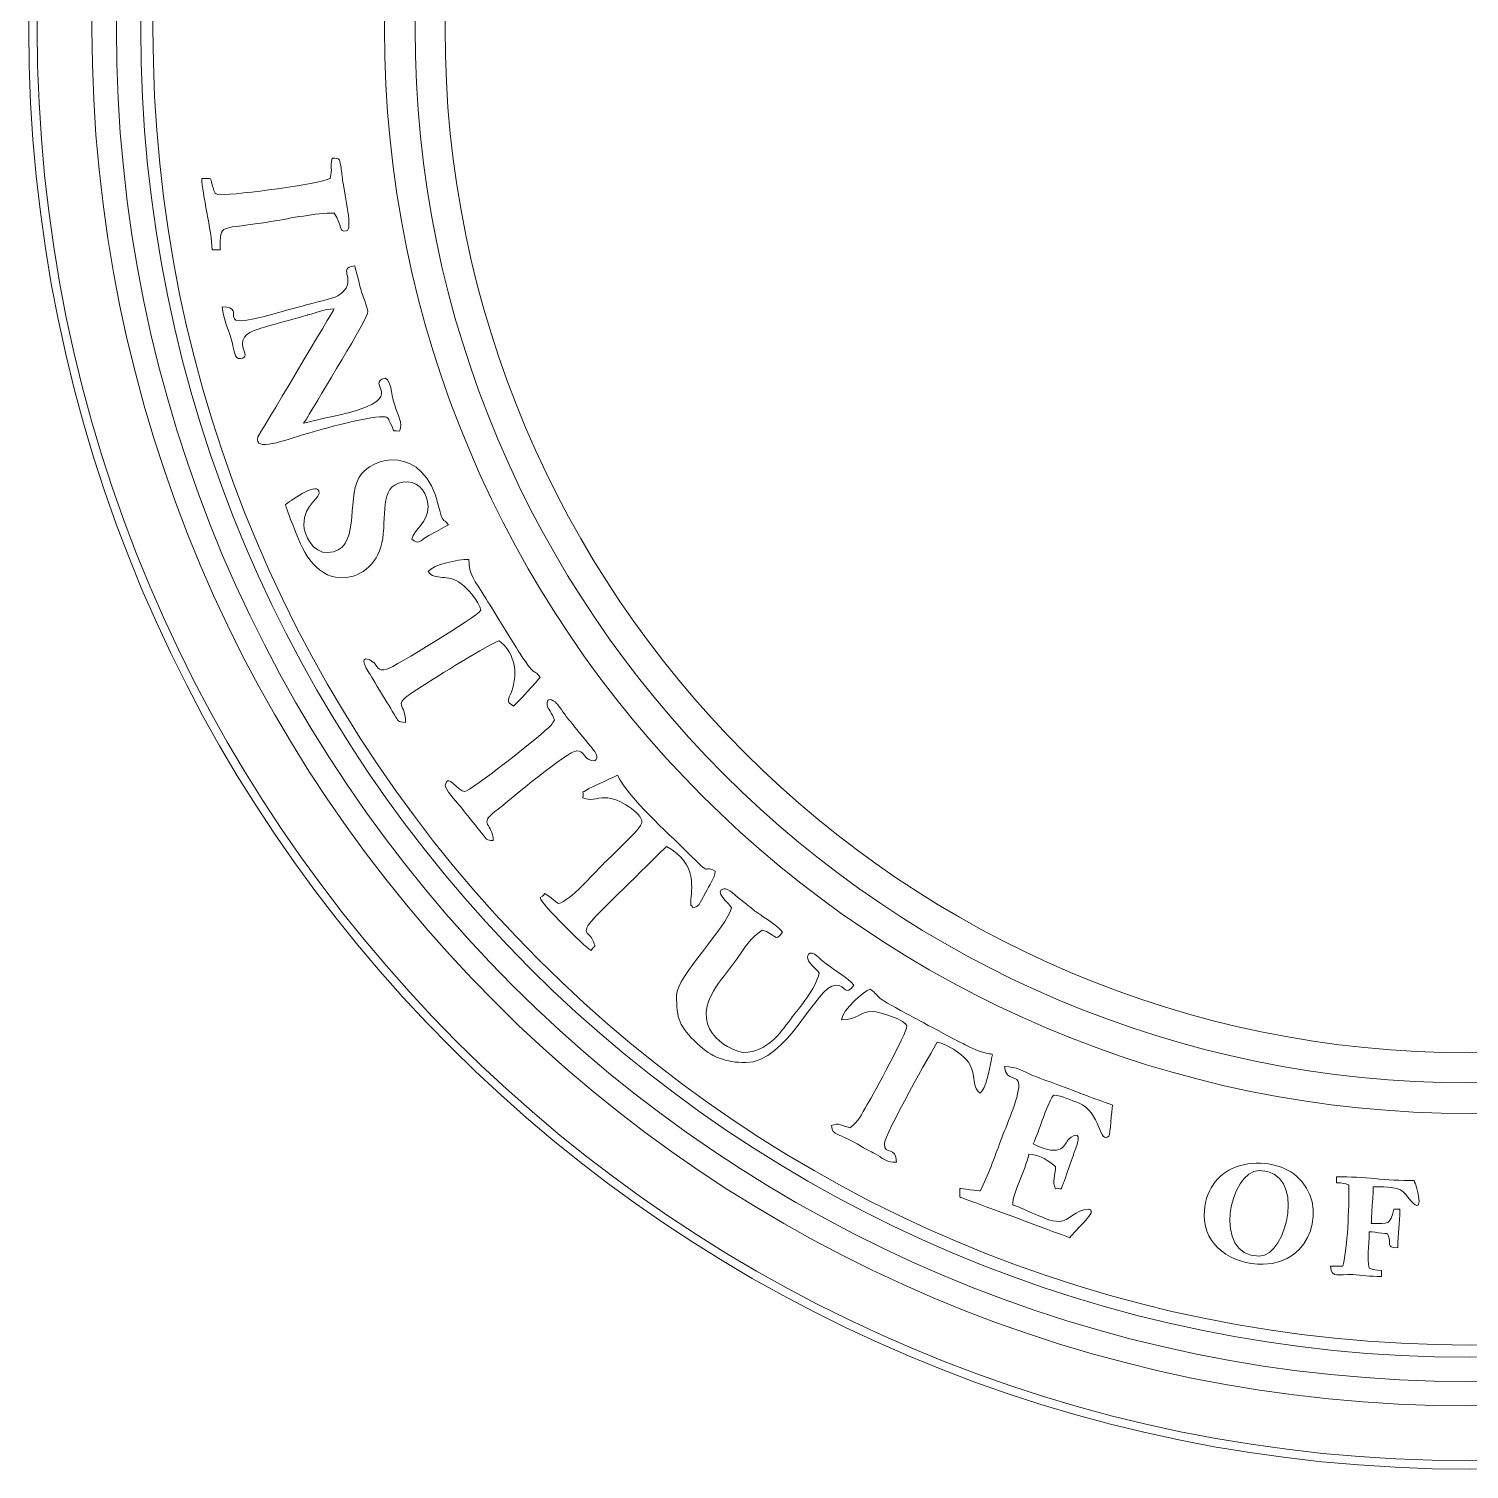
# Model space of a CAD drawing. Header units: inches. Extents: x 1.3 to 99.7, y 0.1 to 69.6.
# Drawn here: x 71.53 to 85.59, y 31.57 to 45.64 of the extents above; entities that cross this region are included whole.
import ezdxf

# ---------------------------------------------------------------- set-up
doc = ezdxf.new("R2010")
doc.units = ezdxf.units.IN
doc.header["$MEASUREMENT"] = 0
doc.layers.add('cut', color=6, linetype='Continuous', lineweight=0)
doc.layers.add('etch', color=1, linetype='Continuous', lineweight=0)

msp = doc.modelspace()

# ---------------------------------------------------------------- linework, layer by layer
at = {"layer": 'cut'}
for radius in [14.064, 10]:
    msp.add_circle((85.589, 45.636), radius, dxfattribs=at)
at = {"layer": 'etch'}
for radius in [13.982, 13.447, 13.209, 12.971, 12.852, 10.591, 10.293]:
    msp.add_circle((85.589, 45.636), radius, dxfattribs=at)
at = {"layer": 'etch', "lineweight": 9}
for points, knots in [([(74.488, 44.374), (74.488, 44.374), (74.463, 44.265), (74.494, 44.284), (74.468, 44.175)], [0.8461538, 0.8461538, 0.8461538, 0.8461538, 0.8461539, 1, 1, 1, 1]), ([(74.571, 44.297), (74.571, 44.297), (74.555, 44.372), (74.568, 44.367), (74.488, 44.374)], [0.76923077, 0.76923077, 0.76923077, 0.76923077, 0.76923078, 0.84615385, 0.84615385, 0.84615385, 0.84615385]), ([(73.32, 44.1), (73.32, 44.1), (73.287, 44.191), (73.331, 44.172), (73.215, 44.175)], [0.15384615, 0.15384615, 0.15384615, 0.15384615, 0.15384616, 0.23076923, 0.23076923, 0.23076923, 0.23076923]), ([(73.215, 44.175), (73.215, 44.175), (73.215, 44.03), (73.311, 43.661), (73.315, 43.479)], [0.23076923, 0.23076923, 0.23076923, 0.23076923, 0.23076924, 0.30769231, 0.30769231, 0.30769231, 0.30769231]), ([(74.589, 44.156), (74.589, 44.156), (74.582, 44.206), (74.58, 44.255), (74.571, 44.297)], [0.69230769, 0.69230769, 0.69230769, 0.69230769, 0.6923077, 0.76923077, 0.76923077, 0.76923077, 0.76923077]), ([(73.394, 44.016), (73.394, 44.016), (73.326, 44.016), (73.335, 44.06), (73.32, 44.1)], [0.07692308, 0.07692308, 0.07692308, 0.07692308, 0.07692309, 0.15384615, 0.15384615, 0.15384615, 0.15384615]), ([(74.625, 43.662), (74.625, 43.662), (74.692, 43.67), (74.611, 43.997), (74.589, 44.156)], [0.61538462, 0.61538462, 0.61538462, 0.61538462, 0.61538463, 0.69230769, 0.69230769, 0.69230769, 0.69230769]), ([(73.394, 43.479), (73.394, 43.479), (73.394, 43.752), (73.374, 43.665), (73.911, 43.757)], [0.38461538, 0.38461538, 0.38461538, 0.38461538, 0.38461539, 0.46153846, 0.46153846, 0.46153846, 0.46153846]), ([(73.911, 43.757), (73.911, 43.757), (74.08, 43.786), (74.329, 43.837), (74.508, 43.837)], [0.46153846, 0.46153846, 0.46153846, 0.46153846, 0.46153847, 0.53846154, 0.53846154, 0.53846154, 0.53846154]), ([(74.508, 43.837), (74.508, 43.837), (74.593, 43.709), (74.543, 43.652), (74.625, 43.662)], [0.53846154, 0.53846154, 0.53846154, 0.53846154, 0.53846155, 0.61538462, 0.61538462, 0.61538462, 0.61538462]), ([(73.315, 43.479), (73.315, 43.479), (73.315, 43.479), (73.394, 43.479), (73.394, 43.479)], [0.30769231, 0.30769231, 0.30769231, 0.30769231, 0.30769232, 0.38461538, 0.38461538, 0.38461538, 0.38461538]), ([(74.707, 43.32), (74.707, 43.32), (74.515, 43.304), (74.764, 43.166), (74.541, 43.028)], [0.24, 0.24, 0.24, 0.24, 0.24000001, 0.28, 0.28, 0.28, 0.28]), ([(74.742, 43.195), (74.742, 43.195), (74.732, 43.236), (74.718, 43.272), (74.707, 43.32)], [0.2, 0.2, 0.2, 0.2, 0.20000001, 0.24, 0.24, 0.24, 0.24]), ([(74.769, 43.083), (74.769, 43.083), (74.753, 43.134), (74.755, 43.136), (74.742, 43.195)], [0.16, 0.16, 0.16, 0.16, 0.16000001, 0.2, 0.2, 0.2, 0.2]), ([(74.837, 42.876), (74.837, 42.876), (74.834, 42.91), (74.78, 43.048), (74.769, 43.083)], [0.12, 0.12, 0.12, 0.12, 0.12000001, 0.16, 0.16, 0.16, 0.16]), ([(73.92, 42.854), (73.92, 42.854), (73.265, 42.668), (73.695, 42.916), (73.414, 42.922)], [0.36, 0.36, 0.36, 0.36, 0.36000001, 0.4, 0.4, 0.4, 0.4]), ([(73.414, 42.922), (73.414, 42.922), (73.424, 42.797), (73.485, 42.679), (73.513, 42.564)], [0.4, 0.4, 0.4, 0.4, 0.40000001, 0.44, 0.44, 0.44, 0.44]), ([(74.508, 42.902), (74.508, 42.902), (74.508, 42.902), (73.763, 41.653), (73.763, 41.653)], [0.6, 0.6, 0.6, 0.6, 0.60000001, 0.64, 0.64, 0.64, 0.64]), ([(74.232, 42.939), (74.232, 42.939), (74.131, 42.91), (74.034, 42.886), (73.92, 42.854)], [0.32, 0.32, 0.32, 0.32, 0.32000001, 0.36, 0.36, 0.36, 0.36]), ([(74.541, 43.028), (74.541, 43.028), (74.491, 42.998), (74.303, 42.96), (74.232, 42.939)], [0.28, 0.28, 0.28, 0.28, 0.28000001, 0.32, 0.32, 0.32, 0.32]), ([(74.25, 42.842), (74.25, 42.842), (74.332, 42.864), (74.41, 42.9), (74.508, 42.902)], [0.56, 0.56, 0.56, 0.56, 0.56000001, 0.6, 0.6, 0.6, 0.6]), ([(73.784, 42.711), (73.784, 42.711), (73.784, 42.711), (74.25, 42.842), (74.25, 42.842)], [0.52, 0.52, 0.52, 0.52, 0.52000001, 0.56, 0.56, 0.56, 0.56]), ([(74.264, 41.873), (74.264, 41.873), (74.341, 42.009), (74.842, 42.815), (74.837, 42.876)], [0.08, 0.08, 0.08, 0.08, 0.08000001, 0.12, 0.12, 0.12, 0.12]), ([(73.591, 42.415), (73.591, 42.415), (73.743, 42.432), (73.44, 42.607), (73.784, 42.711)], [0.48, 0.48, 0.48, 0.48, 0.48000001, 0.52, 0.52, 0.52, 0.52]), ([(73.513, 42.564), (73.513, 42.564), (73.529, 42.502), (73.532, 42.409), (73.591, 42.415)], [0.44, 0.44, 0.44, 0.44, 0.44000001, 0.48, 0.48, 0.48, 0.48]), ([(75.005, 42.226), (75.005, 42.226), (74.799, 42.17), (75.23, 42.04), (74.647, 41.887)], [0.88, 0.88, 0.88, 0.88, 0.88000001, 0.92, 0.92, 0.92, 0.92]), ([(75.098, 41.96), (75.098, 41.96), (75.055, 42.103), (75.07, 42.179), (75.005, 42.226)], [0.84, 0.84, 0.84, 0.84, 0.84000001, 0.88, 0.88, 0.88, 0.88]), ([(75.145, 41.708), (75.145, 41.708), (75.181, 41.784), (75.125, 41.867), (75.098, 41.96)], [0.8, 0.8, 0.8, 0.8, 0.80000001, 0.84, 0.84, 0.84, 0.84]), ([(74.647, 41.887), (74.647, 41.887), (74.647, 41.887), (74.206, 41.785), (74.206, 41.785)], [0.92, 0.92, 0.92, 0.92, 0.92000001, 1, 1, 1, 1]), ([(74.221, 41.677), (74.221, 41.677), (74.408, 41.73), (74.807, 41.848), (74.986, 41.848), (74.986, 41.848), (75.043, 41.848), (75.035, 41.821), (75.058, 41.781)], [0.68, 0.68, 0.68, 0.68, 0.68000001, 0.72, 0.72, 0.72, 0.72000001, 0.76, 0.76, 0.76, 0.76]), ([(74.235, 41.823), (74.235, 41.823), (74.248, 41.843), (74.251, 41.852), (74.264, 41.873)], [0.04, 0.04, 0.04, 0.04, 0.04000001, 0.08, 0.08, 0.08, 0.08]), ([(75.058, 41.781), (75.058, 41.781), (75.112, 41.689), (75.048, 41.719), (75.145, 41.708)], [0.76, 0.76, 0.76, 0.76, 0.76000001, 0.8, 0.8, 0.8, 0.8]), ([(73.763, 41.653), (73.763, 41.653), (73.709, 41.493), (74.042, 41.626), (74.221, 41.677)], [0.64, 0.64, 0.64, 0.64, 0.64000001, 0.68, 0.68, 0.68, 0.68]), ([(75.527, 40.976), (75.527, 40.976), (75.382, 41.59), (74.867, 41.466), (74.747, 41.251)], [0.73333333, 0.73333333, 0.73333333, 0.73333333, 0.73333334, 0.8, 0.8, 0.8, 0.8]), ([(74.747, 41.251), (74.747, 41.251), (74.626, 41.033), (74.77, 40.536), (74.446, 40.521)], [0.8, 0.8, 0.8, 0.8, 0.80000001, 0.86666667, 0.86666667, 0.86666667, 0.86666667]), ([(74.981, 40.659), (74.981, 40.659), (75.017, 40.924), (74.945, 41.211), (75.224, 41.211)], [0.33333333, 0.33333333, 0.33333333, 0.33333333, 0.33333334, 0.4, 0.4, 0.4, 0.4]), ([(75.224, 41.211), (75.224, 41.211), (75.344, 41.211), (75.423, 41.088), (75.423, 40.972)], [0.4, 0.4, 0.4, 0.4, 0.40000001, 0.46666667, 0.46666667, 0.46666667, 0.46666667]), ([(74.357, 41.125), (74.357, 41.125), (74.32, 41.203), (74.069, 41.018), (74.031, 40.992)], [0.06666667, 0.06666667, 0.06666667, 0.06666667, 0.06666668, 0.13333333, 0.13333333, 0.13333333, 0.13333333]), ([(74.031, 40.992), (74.031, 40.992), (74.046, 40.928), (74.089, 40.828), (74.116, 40.759)], [0.13333333, 0.13333333, 0.13333333, 0.13333333, 0.13333334, 0.2, 0.2, 0.2, 0.2]), ([(75.423, 40.972), (75.423, 40.972), (75.423, 40.809), (75.291, 40.754), (75.264, 40.654)], [0.46666667, 0.46666667, 0.46666667, 0.46666667, 0.46666668, 0.53333333, 0.53333333, 0.53333333, 0.53333333]), ([(75.622, 40.793), (75.622, 40.793), (75.567, 40.869), (75.57, 40.792), (75.527, 40.976)], [0.66666667, 0.66666667, 0.66666667, 0.66666667, 0.66666668, 0.73333333, 0.73333333, 0.73333333, 0.73333333]), ([(74.446, 40.521), (74.446, 40.521), (74.298, 40.514), (74.21, 40.699), (74.21, 40.793)], [0.8666667, 0.8666667, 0.8666667, 0.8666667, 0.8666667, 1, 1, 1, 1]), ([(75.43, 40.687), (75.43, 40.687), (75.504, 40.728), (75.552, 40.756), (75.622, 40.793)], [0.6, 0.6, 0.6, 0.6, 0.60000001, 0.66666667, 0.66666667, 0.66666667, 0.66666667]), ([(74.116, 40.759), (74.116, 40.759), (74.187, 40.579), (74.299, 40.276), (74.588, 40.276)], [0.2, 0.2, 0.2, 0.2, 0.20000001, 0.26666667, 0.26666667, 0.26666667, 0.26666667]), ([(74.588, 40.276), (74.588, 40.276), (74.782, 40.276), (74.95, 40.433), (74.981, 40.659)], [0.26666667, 0.26666667, 0.26666667, 0.26666667, 0.26666668, 0.33333333, 0.33333333, 0.33333333, 0.33333333]), ([(75.264, 40.654), (75.264, 40.654), (75.337, 40.594), (75.338, 40.635), (75.43, 40.687)], [0.53333333, 0.53333333, 0.53333333, 0.53333333, 0.53333334, 0.6, 0.6, 0.6, 0.6]), ([(75.821, 40.455), (75.821, 40.455), (75.716, 40.455), (75.475, 40.406), (75.423, 40.336)], [0.8823529, 0.8823529, 0.8823529, 0.8823529, 0.882353, 1, 1, 1, 1]), ([(75.976, 40.093), (75.976, 40.093), (75.88, 40.246), (75.821, 40.308), (75.821, 40.455)], [0.82352941, 0.82352941, 0.82352941, 0.82352941, 0.82352942, 0.88235294, 0.88235294, 0.88235294, 0.88235294]), ([(75.745, 40.22), (75.745, 40.22), (75.816, 40.166), (75.916, 40.05), (75.94, 39.958)], [0.05882353, 0.05882353, 0.05882353, 0.05882353, 0.05882354, 0.11764706, 0.11764706, 0.11764706, 0.11764706]), ([(76.318, 39.54), (76.318, 39.54), (76.318, 39.54), (75.976, 40.093), (75.976, 40.093)], [0.76470588, 0.76470588, 0.76470588, 0.76470588, 0.76470589, 0.82352941, 0.82352941, 0.82352941, 0.82352941]), ([(75.94, 39.958), (75.94, 39.958), (75.896, 39.892), (75.087, 39.401), (75.022, 39.383)], [0.11764706, 0.11764706, 0.11764706, 0.11764706, 0.11764707, 0.17647059, 0.17647059, 0.17647059, 0.17647059]), ([(75.367, 39.218), (75.367, 39.218), (75.483, 39.292), (76.029, 39.639), (76.119, 39.66)], [0.47058824, 0.47058824, 0.47058824, 0.47058824, 0.47058825, 0.52941176, 0.52941176, 0.52941176, 0.52941176]), ([(76.119, 39.66), (76.119, 39.66), (76.243, 39.569), (76.324, 39.368), (76.231, 39.147)], [0.52941176, 0.52941176, 0.52941176, 0.52941176, 0.52941177, 0.58823529, 0.58823529, 0.58823529, 0.58823529]), ([(76.517, 39.302), (76.517, 39.302), (76.438, 39.419), (76.505, 39.257), (76.318, 39.54)], [0.70588235, 0.70588235, 0.70588235, 0.70588235, 0.70588236, 0.76470588, 0.76470588, 0.76470588, 0.76470588]), ([(74.879, 39.458), (74.879, 39.458), (74.806, 39.508), (74.753, 39.493), (74.85, 39.345)], [0.23529412, 0.23529412, 0.23529412, 0.23529412, 0.23529413, 0.29411765, 0.29411765, 0.29411765, 0.29411765]), ([(75.022, 39.383), (75.022, 39.383), (74.924, 39.355), (74.941, 39.414), (74.879, 39.458)], [0.17647059, 0.17647059, 0.17647059, 0.17647059, 0.1764706, 0.23529412, 0.23529412, 0.23529412, 0.23529412]), ([(74.85, 39.345), (74.85, 39.345), (74.85, 39.345), (75.097, 38.936), (75.097, 38.936)], [0.29411765, 0.29411765, 0.29411765, 0.29411765, 0.29411766, 0.35294118, 0.35294118, 0.35294118, 0.35294118]), ([(76.259, 39.023), (76.259, 39.023), (76.275, 39.035), (76.503, 39.28), (76.517, 39.302)], [0.64705882, 0.64705882, 0.64705882, 0.64705882, 0.64705883, 0.70588235, 0.70588235, 0.70588235, 0.70588235]), ([(75.204, 38.864), (75.204, 38.864), (75.204, 39.09), (75.038, 39.007), (75.367, 39.218)], [0.41176471, 0.41176471, 0.41176471, 0.41176471, 0.41176472, 0.47058824, 0.47058824, 0.47058824, 0.47058824]), ([(76.231, 39.147), (76.231, 39.147), (76.196, 39.064), (76.194, 39.066), (76.259, 39.023)], [0.58823529, 0.58823529, 0.58823529, 0.58823529, 0.5882353, 0.64705882, 0.64705882, 0.64705882, 0.64705882]), ([(76.679, 39.049), (76.679, 39.049), (76.639, 39.089), (76.579, 39.116), (76.586, 39.033)], [0.8125, 0.8125, 0.8125, 0.8125, 0.81250001, 0.875, 0.875, 0.875, 0.875]), ([(76.586, 39.033), (76.586, 39.033), (76.589, 38.993), (76.638, 38.962), (76.657, 38.884)], [0.875, 0.875, 0.875, 0.875, 0.875, 1, 1, 1, 1]), ([(76.773, 38.921), (76.773, 38.921), (76.755, 38.945), (76.696, 39.033), (76.679, 39.049)], [0.75, 0.75, 0.75, 0.75, 0.75000001, 0.8125, 0.8125, 0.8125, 0.8125]), ([(75.097, 38.936), (75.097, 38.936), (75.133, 38.875), (75.124, 38.871), (75.204, 38.864)], [0.35294118, 0.35294118, 0.35294118, 0.35294118, 0.35294119, 0.41176471, 0.41176471, 0.41176471, 0.41176471]), ([(76.624, 38.837), (76.624, 38.837), (76.549, 38.746), (75.827, 38.188), (75.781, 38.188)], [0.0625, 0.0625, 0.0625, 0.0625, 0.06250001, 0.125, 0.125, 0.125, 0.125]), ([(77.052, 38.579), (77.052, 38.579), (77.052, 38.579), (76.773, 38.921), (76.773, 38.921)], [0.6875, 0.6875, 0.6875, 0.6875, 0.68750001, 0.75, 0.75, 0.75, 0.75]), ([(76.076, 37.992), (76.076, 37.992), (76.235, 38.116), (76.785, 38.586), (76.875, 38.586), (76.875, 38.586), (76.943, 38.586), (76.943, 38.526), (76.994, 38.501)], [0.5, 0.5, 0.5, 0.5, 0.5, 0.5625, 0.5625, 0.5625, 0.5625, 0.625, 0.625, 0.625, 0.625]), ([(76.994, 38.501), (76.994, 38.501), (77.064, 38.466), (77.097, 38.51), (77.052, 38.579)], [0.625, 0.625, 0.625, 0.625, 0.62500001, 0.6875, 0.6875, 0.6875, 0.6875]), ([(75.781, 38.188), (75.781, 38.188), (75.716, 38.188), (75.609, 38.378), (75.592, 38.251)], [0.125, 0.125, 0.125, 0.125, 0.12500001, 0.1875, 0.1875, 0.1875, 0.1875]), ([(77.273, 38.347), (77.273, 38.347), (77.273, 38.347), (76.989, 38.214), (76.989, 38.214)], [0.84210526, 0.84210526, 0.84210526, 0.84210526, 0.84210527, 0.89473684, 0.89473684, 0.89473684, 0.89473684]), ([(77.955, 37.596), (77.955, 37.596), (77.744, 37.807), (77.406, 38.095), (77.273, 38.347)], [0.78947368, 0.78947368, 0.78947368, 0.78947368, 0.78947369, 0.84210526, 0.84210526, 0.84210526, 0.84210526]), ([(75.592, 38.251), (75.592, 38.251), (75.587, 38.214), (75.694, 38.096), (75.728, 38.055)], [0.1875, 0.1875, 0.1875, 0.1875, 0.18750001, 0.25, 0.25, 0.25, 0.25]), ([(76.989, 38.214), (76.989, 38.214), (76.91, 38.158), (76.945, 38.219), (76.935, 38.128)], [0.8947368, 0.8947368, 0.8947368, 0.8947368, 0.8947369, 1, 1, 1, 1]), ([(76.935, 38.128), (77.013, 38.091), (77.056, 38.128), (77.154, 38.128), (77.154, 38.128), (77.285, 38.128), (77.512, 37.98), (77.512, 37.889)], [0, 0, 0, 0, 0.0526316, 0.0526316, 0.0526316, 0.0526316, 0.1052632, 0.1052632, 0.1052632, 0.1052632]), ([(75.728, 38.055), (75.728, 38.055), (75.728, 38.055), (75.994, 37.724), (75.994, 37.724)], [0.25, 0.25, 0.25, 0.25, 0.25000001, 0.3125, 0.3125, 0.3125, 0.3125]), ([(76.06, 37.71), (76.06, 37.71), (76.056, 37.88), (75.913, 37.865), (76.076, 37.992)], [0.4375, 0.4375, 0.4375, 0.4375, 0.43750001, 0.5, 0.5, 0.5, 0.5]), ([(77.512, 37.889), (77.512, 37.889), (77.512, 37.832), (77.188, 37.536), (77.129, 37.477)], [0.10526316, 0.10526316, 0.10526316, 0.10526316, 0.10526317, 0.15789474, 0.15789474, 0.15789474, 0.15789474]), ([(75.994, 37.724), (75.994, 37.724), (75.998, 37.722), (76.004, 37.72), (76.008, 37.718)], [0.3125, 0.3125, 0.3125, 0.3125, 0.31250001, 0.375, 0.375, 0.375, 0.375]), ([(76.008, 37.718), (76.008, 37.718), (76.038, 37.707), (76.026, 37.711), (76.06, 37.71)], [0.375, 0.375, 0.375, 0.375, 0.37500001, 0.4375, 0.4375, 0.4375, 0.4375]), ([(77.139, 37.049), (77.139, 37.049), (77.139, 37.049), (77.751, 37.651), (77.751, 37.651)], [0.47368421, 0.47368421, 0.47368421, 0.47368421, 0.47368422, 0.52631579, 0.52631579, 0.52631579, 0.52631579]), ([(77.751, 37.651), (77.751, 37.651), (78.068, 37.483), (77.989, 37.221), (77.989, 37.114), (77.989, 37.114), (77.989, 37.038), (77.983, 37.106), (78.009, 37.054)], [0.5263158, 0.5263158, 0.5263158, 0.5263158, 0.5263158, 0.5789474, 0.5789474, 0.5789474, 0.5789474, 0.6315789, 0.6315789, 0.6315789, 0.6315789]), ([(78.228, 37.412), (78.228, 37.412), (78.079, 37.483), (78.221, 37.329), (77.955, 37.596)], [0.73684211, 0.73684211, 0.73684211, 0.73684211, 0.73684212, 0.78947368, 0.78947368, 0.78947368, 0.78947368]), ([(77.129, 37.477), (77.129, 37.477), (77.033, 37.381), (76.818, 37.126), (76.696, 37.094)], [0.15789474, 0.15789474, 0.15789474, 0.15789474, 0.15789475, 0.21052632, 0.21052632, 0.21052632, 0.21052632]), ([(78.135, 37.207), (78.135, 37.207), (78.167, 37.266), (78.222, 37.345), (78.228, 37.412)], [0.68421053, 0.68421053, 0.68421053, 0.68421053, 0.68421054, 0.73684211, 0.73684211, 0.73684211, 0.73684211]), ([(76.605, 37.164), (76.605, 37.164), (76.526, 37.211), (76.597, 37.198), (76.517, 37.153)], [0.26315789, 0.26315789, 0.26315789, 0.26315789, 0.2631579, 0.31578947, 0.31578947, 0.31578947, 0.31578947]), ([(76.517, 37.153), (76.517, 37.153), (76.537, 37.078), (76.939, 36.687), (77.015, 36.636)], [0.31578947, 0.31578947, 0.31578947, 0.31578947, 0.31578948, 0.36842105, 0.36842105, 0.36842105, 0.36842105]), ([(76.696, 37.094), (76.696, 37.094), (76.654, 37.122), (76.652, 37.137), (76.605, 37.164)], [0.21052632, 0.21052632, 0.21052632, 0.21052632, 0.21052633, 0.26315789, 0.26315789, 0.26315789, 0.26315789]), ([(78.009, 37.054), (78.009, 37.054), (78.076, 37.072), (78.062, 37.073), (78.135, 37.207)], [0.63157895, 0.63157895, 0.63157895, 0.63157895, 0.63157896, 0.68421053, 0.68421053, 0.68421053, 0.68421053]), ([(78.311, 37.24), (78.311, 37.24), (78.209, 37.217), (78.36, 37.095), (78.387, 37.054)], [0.9, 0.9, 0.9, 0.9, 0.9, 1, 1, 1, 1]), ([(78.504, 37.111), (78.504, 37.111), (78.42, 37.173), (78.354, 37.249), (78.311, 37.24)], [0.85, 0.85, 0.85, 0.85, 0.85000001, 0.9, 0.9, 0.9, 0.9]), ([(77.039, 36.72), (77.039, 36.72), (76.995, 36.847), (76.862, 36.773), (77.139, 37.049)], [0.42105263, 0.42105263, 0.42105263, 0.42105263, 0.42105264, 0.47368421, 0.47368421, 0.47368421, 0.47368421]), ([(78.387, 37.054), (78.343, 36.865), (77.85, 36.383), (77.85, 36.199), (77.85, 36.199), (77.85, 35.971), (77.874, 35.894), (78.054, 35.726)], [0, 0, 0, 0, 0.05, 0.05, 0.05, 0.05, 0.1, 0.1, 0.1, 0.1]), ([(78.603, 37.031), (78.603, 37.031), (78.564, 37.062), (78.546, 37.079), (78.504, 37.111)], [0.8, 0.8, 0.8, 0.8, 0.80000001, 0.85, 0.85, 0.85, 0.85]), ([(78.697, 36.966), (78.697, 36.966), (78.659, 36.994), (78.637, 37.004), (78.603, 37.031)], [0.75, 0.75, 0.75, 0.75, 0.75000001, 0.8, 0.8, 0.8, 0.8]), ([(78.884, 36.815), (78.884, 36.815), (78.849, 36.869), (78.76, 36.921), (78.697, 36.966)], [0.7, 0.7, 0.7, 0.7, 0.70000001, 0.75, 0.75, 0.75, 0.75]), ([(77.015, 36.636), (77.015, 36.636), (77.061, 36.705), (77.061, 36.656), (77.039, 36.72)], [0.36842105, 0.36842105, 0.36842105, 0.36842105, 0.36842106, 0.42105263, 0.42105263, 0.42105263, 0.42105263]), ([(78.435, 36.549), (78.435, 36.549), (78.516, 36.667), (78.574, 36.76), (78.686, 36.835)], [0.6, 0.6, 0.6, 0.6, 0.60000001, 0.65, 0.65, 0.65, 0.65]), ([(78.686, 36.835), (78.686, 36.835), (78.819, 36.804), (78.806, 36.703), (78.884, 36.815)], [0.65, 0.65, 0.65, 0.65, 0.65000001, 0.7, 0.7, 0.7, 0.7]), ([(79.129, 36.576), (79.129, 36.576), (79.12, 36.521), (79.213, 36.461), (79.243, 36.418)], [0.35, 0.35, 0.35, 0.35, 0.35000001, 0.4, 0.4, 0.4, 0.4]), ([(79.278, 36.532), (79.278, 36.532), (79.241, 36.564), (79.144, 36.664), (79.129, 36.576)], [0.3, 0.3, 0.3, 0.3, 0.30000001, 0.35, 0.35, 0.35, 0.35]), ([(78.209, 36.238), (78.209, 36.238), (78.272, 36.346), (78.36, 36.439), (78.435, 36.549)], [0.55, 0.55, 0.55, 0.55, 0.55000001, 0.6, 0.6, 0.6, 0.6]), ([(79.581, 36.298), (79.581, 36.298), (79.536, 36.36), (79.355, 36.467), (79.278, 36.532)], [0.25, 0.25, 0.25, 0.25, 0.25000001, 0.3, 0.3, 0.3, 0.3]), ([(78.526, 35.542), (78.526, 35.542), (78.931, 35.542), (79.217, 36.298), (79.402, 36.298)], [0.15, 0.15, 0.15, 0.15, 0.15000001, 0.2, 0.2, 0.2, 0.2]), ([(79.243, 36.418), (79.243, 36.418), (79.204, 36.252), (79.056, 36.089), (78.961, 35.963)], [0.4, 0.4, 0.4, 0.4, 0.40000001, 0.45, 0.45, 0.45, 0.45]), ([(79.402, 36.298), (79.402, 36.298), (79.51, 36.298), (79.498, 36.18), (79.581, 36.298)], [0.2, 0.2, 0.2, 0.2, 0.20000001, 0.25, 0.25, 0.25, 0.25]), ([(78.961, 35.963), (78.961, 35.963), (78.857, 35.825), (78.731, 35.642), (78.507, 35.642), (78.507, 35.642), (78.411, 35.642), (77.969, 35.831), (78.209, 36.238)], [0.45, 0.45, 0.45, 0.45, 0.45, 0.5, 0.5, 0.5, 0.5, 0.55, 0.55, 0.55, 0.55]), ([(79.74, 36.258), (79.74, 36.258), (79.684, 36.244), (79.469, 36.058), (79.461, 35.96)], [0.8947368, 0.8947368, 0.8947368, 0.8947368, 0.8947369, 1, 1, 1, 1]), ([(80.098, 36.019), (80.098, 36.019), (79.743, 36.203), (79.869, 36.164), (79.74, 36.258)], [0.84210526, 0.84210526, 0.84210526, 0.84210526, 0.84210527, 0.89473684, 0.89473684, 0.89473684, 0.89473684]), ([(79.461, 35.96), (79.622, 35.96), (79.631, 36.04), (79.76, 36.04), (79.76, 36.04), (79.839, 36.04), (80.098, 35.953), (80.098, 35.9)], [0, 0, 0, 0, 0.0526316, 0.0526316, 0.0526316, 0.0526316, 0.1052632, 0.1052632, 0.1052632, 0.1052632]), ([(80.29, 35.914), (80.29, 35.914), (80.218, 35.954), (80.169, 35.982), (80.098, 36.019)], [0.78947368, 0.78947368, 0.78947368, 0.78947368, 0.78947369, 0.84210526, 0.84210526, 0.84210526, 0.84210526]), ([(80.098, 35.9), (80.098, 35.9), (80.098, 35.828), (79.771, 35.233), (79.712, 35.133)], [0.10526316, 0.10526316, 0.10526316, 0.10526316, 0.10526317, 0.15789474, 0.15789474, 0.15789474, 0.15789474]), ([(80.668, 35.715), (80.668, 35.715), (80.668, 35.715), (80.29, 35.914), (80.29, 35.914)], [0.73684211, 0.73684211, 0.73684211, 0.73684211, 0.73684212, 0.78947368, 0.78947368, 0.78947368, 0.78947368]), ([(78.054, 35.726), (78.054, 35.726), (78.196, 35.593), (78.327, 35.542), (78.526, 35.542)], [0.1, 0.1, 0.1, 0.1, 0.10000001, 0.15, 0.15, 0.15, 0.15]), ([(79.879, 34.747), (79.879, 34.747), (79.879, 34.838), (80.35, 35.672), (80.396, 35.741)], [0.47368421, 0.47368421, 0.47368421, 0.47368421, 0.47368422, 0.52631579, 0.52631579, 0.52631579, 0.52631579]), ([(80.396, 35.741), (80.396, 35.741), (80.492, 35.719), (80.622, 35.635), (80.681, 35.568)], [0.52631579, 0.52631579, 0.52631579, 0.52631579, 0.5263158, 0.57894737, 0.57894737, 0.57894737, 0.57894737]), ([(80.921, 35.56), (80.921, 35.56), (80.944, 35.683), (80.967, 35.563), (80.668, 35.715)], [0.68421053, 0.68421053, 0.68421053, 0.68421053, 0.68421054, 0.73684211, 0.73684211, 0.73684211, 0.73684211]), ([(80.681, 35.568), (80.681, 35.568), (80.787, 35.449), (80.721, 35.312), (80.814, 35.244)], [0.57894737, 0.57894737, 0.57894737, 0.57894737, 0.57894738, 0.63157895, 0.63157895, 0.63157895, 0.63157895]), ([(80.814, 35.244), (80.814, 35.244), (80.87, 35.285), (80.905, 35.479), (80.921, 35.56)], [0.63157895, 0.63157895, 0.63157895, 0.63157895, 0.63157896, 0.68421053, 0.68421053, 0.68421053, 0.68421053]), ([(81.325, 35.417), (81.325, 35.417), (81.234, 35.456), (81.174, 35.503), (81.053, 35.503)], [0.875, 0.875, 0.875, 0.875, 0.87500001, 0.91666667, 0.91666667, 0.91666667, 0.91666667]), ([(81.053, 35.503), (81.053, 35.503), (81.066, 35.341), (81.192, 35.436), (81.192, 35.324)], [0.91666667, 0.91666667, 0.91666667, 0.91666667, 0.91666668, 1, 1, 1, 1]), ([(82.107, 35.125), (82.107, 35.125), (82.107, 35.125), (81.325, 35.417), (81.325, 35.417)], [0.83333333, 0.83333333, 0.83333333, 0.83333333, 0.83333334, 0.875, 0.875, 0.875, 0.875]), ([(81.331, 34.747), (81.331, 34.747), (81.4, 34.889), (81.449, 35.102), (81.53, 35.224)], [0.66666667, 0.66666667, 0.66666667, 0.66666667, 0.66666668, 0.70833333, 0.70833333, 0.70833333, 0.70833333]), ([(81.53, 35.224), (81.53, 35.224), (81.613, 35.217), (81.71, 35.173), (81.773, 35.148)], [0.70833333, 0.70833333, 0.70833333, 0.70833333, 0.70833334, 0.75, 0.75, 0.75, 0.75]), ([(79.712, 35.133), (79.712, 35.133), (79.652, 35.033), (79.633, 34.967), (79.541, 34.906)], [0.15789474, 0.15789474, 0.15789474, 0.15789474, 0.15789475, 0.21052632, 0.21052632, 0.21052632, 0.21052632]), ([(81.773, 35.148), (81.773, 35.148), (81.996, 35.06), (81.977, 34.731), (82.07, 34.825)], [0.75, 0.75, 0.75, 0.75, 0.75000001, 0.79166667, 0.79166667, 0.79166667, 0.79166667]), ([(82.07, 34.825), (82.07, 34.825), (82.087, 34.842), (82.095, 35.072), (82.107, 35.125)], [0.79166667, 0.79166667, 0.79166667, 0.79166667, 0.79166668, 0.83333333, 0.83333333, 0.83333333, 0.83333333]), ([(79.541, 34.906), (79.541, 34.906), (79.464, 34.924), (79.433, 34.96), (79.362, 34.926)], [0.21052632, 0.21052632, 0.21052632, 0.21052632, 0.21052633, 0.26315789, 0.26315789, 0.26315789, 0.26315789]), ([(79.362, 34.926), (79.362, 34.926), (79.373, 34.821), (79.423, 34.865), (79.656, 34.723)], [0.26315789, 0.26315789, 0.26315789, 0.26315789, 0.2631579, 0.31578947, 0.31578947, 0.31578947, 0.31578947]), ([(79.998, 34.568), (79.998, 34.568), (79.995, 34.737), (79.879, 34.633), (79.879, 34.747)], [0.42105263, 0.42105263, 0.42105263, 0.42105263, 0.42105264, 0.47368421, 0.47368421, 0.47368421, 0.47368421]), ([(81.016, 34.783), (81.016, 34.783), (80.95, 34.607), (80.896, 34.444), (80.814, 34.289)], [0.04166667, 0.04166667, 0.04166667, 0.04166667, 0.04166668, 0.08333333, 0.08333333, 0.08333333, 0.08333333]), ([(81.682, 34.797), (81.682, 34.797), (81.631, 34.75), (81.63, 34.603), (81.331, 34.747)], [0.625, 0.625, 0.625, 0.625, 0.62500001, 0.66666667, 0.66666667, 0.66666667, 0.66666667]), ([(81.738, 34.679), (81.738, 34.679), (81.822, 34.876), (81.736, 34.846), (81.682, 34.797)], [0.58333333, 0.58333333, 0.58333333, 0.58333333, 0.58333334, 0.625, 0.625, 0.625, 0.625]), ([(79.656, 34.723), (79.656, 34.723), (79.712, 34.689), (79.754, 34.674), (79.811, 34.639)], [0.31578947, 0.31578947, 0.31578947, 0.31578947, 0.31578948, 0.36842105, 0.36842105, 0.36842105, 0.36842105]), ([(79.811, 34.639), (79.811, 34.639), (79.882, 34.596), (79.895, 34.57), (79.998, 34.568)], [0.36842105, 0.36842105, 0.36842105, 0.36842105, 0.36842106, 0.42105263, 0.42105263, 0.42105263, 0.42105263]), ([(81.132, 34.15), (81.132, 34.15), (81.135, 34.282), (81.251, 34.476), (81.291, 34.647)], [0.375, 0.375, 0.375, 0.375, 0.37500001, 0.41666667, 0.41666667, 0.41666667, 0.41666667]), ([(81.291, 34.647), (81.291, 34.647), (81.425, 34.636), (81.468, 34.583), (81.55, 34.528)], [0.41666667, 0.41666667, 0.41666667, 0.41666667, 0.41666668, 0.45833333, 0.45833333, 0.45833333, 0.45833333]), ([(81.629, 34.369), (81.629, 34.369), (81.629, 34.369), (81.738, 34.679), (81.738, 34.679)], [0.54166667, 0.54166667, 0.54166667, 0.54166667, 0.54166668, 0.58333333, 0.58333333, 0.58333333, 0.58333333]), ([(83.903, 34.434), (83.903, 34.434), (83.766, 34.553), (83.513, 34.601), (83.308, 34.521)], [0.4, 0.4, 0.4, 0.4, 0.4, 0.6, 0.6, 0.6, 0.6]), ([(81.55, 34.528), (81.55, 34.528), (81.55, 34.43), (81.513, 34.387), (81.55, 34.309)], [0.45833333, 0.45833333, 0.45833333, 0.45833333, 0.45833334, 0.5, 0.5, 0.5, 0.5]), ([(83.308, 34.521), (83.308, 34.521), (83.13, 34.451), (83.002, 34.289), (83.002, 34.051)], [0.6, 0.6, 0.6, 0.6, 0.6, 1, 1, 1, 1]), ([(83.539, 34.488), (83.539, 34.488), (84.005, 34.488), (83.817, 33.653), (83.539, 33.653)], [0.3333333, 0.3333333, 0.3333333, 0.3333333, 0.3333333, 1, 1, 1, 1]), ([(81.55, 34.309), (81.55, 34.309), (81.637, 34.319), (81.59, 34.282), (81.629, 34.369)], [0.5, 0.5, 0.5, 0.5, 0.50000001, 0.54166667, 0.54166667, 0.54166667, 0.54166667]), ([(83.579, 33.573), (83.579, 33.573), (84.05, 33.573), (84.225, 34.153), (83.903, 34.434)], [0.2, 0.2, 0.2, 0.2, 0.2, 0.4, 0.4, 0.4, 0.4]), ([(85.051, 34.389), (85.051, 34.389), (84.772, 34.389), (84.564, 34.428), (84.295, 34.428)], [0.84210526, 0.84210526, 0.84210526, 0.84210526, 0.84210527, 0.89473684, 0.89473684, 0.89473684, 0.89473684]), ([(84.295, 34.428), (84.295, 34.428), (84.295, 34.428), (84.295, 34.369), (84.295, 34.369)], [0.8947368, 0.8947368, 0.8947368, 0.8947368, 0.8947369, 1, 1, 1, 1]), ([(84.415, 34.349), (84.415, 34.349), (84.415, 34.092), (84.403, 33.761), (84.355, 33.553)], [0.05263158, 0.05263158, 0.05263158, 0.05263158, 0.05263159, 0.10526316, 0.10526316, 0.10526316, 0.10526316]), ([(84.633, 33.971), (84.633, 33.971), (84.633, 33.971), (84.653, 34.329), (84.653, 34.329)], [0.68421053, 0.68421053, 0.68421053, 0.68421053, 0.68421054, 0.73684211, 0.73684211, 0.73684211, 0.73684211]), ([(84.653, 34.329), (84.653, 34.329), (84.964, 34.329), (84.926, 34.294), (85.018, 34.193)], [0.73684211, 0.73684211, 0.73684211, 0.73684211, 0.73684212, 0.78947368, 0.78947368, 0.78947368, 0.78947368]), ([(85.018, 34.193), (85.018, 34.193), (85.161, 34.035), (85.078, 34.332), (85.051, 34.389)], [0.78947368, 0.78947368, 0.78947368, 0.78947368, 0.78947369, 0.84210526, 0.84210526, 0.84210526, 0.84210526]), ([(80.616, 34.313), (80.616, 34.313), (80.616, 34.313), (80.615, 34.23), (80.615, 34.23)], [0.125, 0.125, 0.125, 0.125, 0.12500001, 0.16666667, 0.16666667, 0.16666667, 0.16666667]), ([(80.615, 34.23), (80.615, 34.23), (80.615, 34.23), (81.689, 33.832), (81.689, 33.832)], [0.16666667, 0.16666667, 0.16666667, 0.16666667, 0.16666668, 0.20833333, 0.20833333, 0.20833333, 0.20833333]), ([(80.814, 34.289), (80.814, 34.289), (80.814, 34.289), (80.616, 34.313), (80.616, 34.313)], [0.08333333, 0.08333333, 0.08333333, 0.08333333, 0.08333334, 0.125, 0.125, 0.125, 0.125]), ([(81.358, 34.058), (81.358, 34.058), (81.268, 34.09), (81.209, 34.132), (81.132, 34.15)], [0.33333333, 0.33333333, 0.33333333, 0.33333333, 0.33333334, 0.375, 0.375, 0.375, 0.375]), ([(81.59, 33.991), (81.59, 33.991), (81.492, 33.991), (81.442, 34.028), (81.358, 34.058)], [0.29166667, 0.29166667, 0.29166667, 0.29166667, 0.29166668, 0.33333333, 0.33333333, 0.33333333, 0.33333333]), ([(81.868, 34.11), (81.868, 34.11), (81.752, 34.11), (81.678, 33.991), (81.59, 33.991)], [0.25, 0.25, 0.25, 0.25, 0.25000001, 0.29166667, 0.29166667, 0.29166667, 0.29166667]), ([(81.689, 33.832), (81.689, 33.832), (81.736, 33.901), (81.986, 34.11), (81.868, 34.11)], [0.20833333, 0.20833333, 0.20833333, 0.20833333, 0.20833334, 0.25, 0.25, 0.25, 0.25]), ([(84.852, 34.11), (84.852, 34.11), (84.815, 33.952), (84.807, 33.971), (84.633, 33.971)], [0.63157895, 0.63157895, 0.63157895, 0.63157895, 0.63157896, 0.68421053, 0.68421053, 0.68421053, 0.68421053]), ([(84.912, 34.11), (84.912, 34.11), (84.912, 34.11), (84.852, 34.11), (84.852, 34.11)], [0.57894737, 0.57894737, 0.57894737, 0.57894737, 0.57894738, 0.63157895, 0.63157895, 0.63157895, 0.63157895]), ([(84.892, 33.732), (84.892, 33.732), (84.892, 33.888), (84.912, 33.958), (84.912, 34.11)], [0.52631579, 0.52631579, 0.52631579, 0.52631579, 0.5263158, 0.57894737, 0.57894737, 0.57894737, 0.57894737]), ([(84.613, 33.533), (84.613, 33.533), (84.589, 33.64), (84.613, 33.73), (84.613, 33.891)], [0.36842105, 0.36842105, 0.36842105, 0.36842105, 0.36842106, 0.42105263, 0.42105263, 0.42105263, 0.42105263]), ([(84.613, 33.891), (84.613, 33.891), (84.613, 33.891), (84.793, 33.871), (84.793, 33.871)], [0.42105263, 0.42105263, 0.42105263, 0.42105263, 0.42105264, 0.47368421, 0.47368421, 0.47368421, 0.47368421]), ([(84.793, 33.871), (84.793, 33.871), (84.842, 33.768), (84.761, 33.743), (84.892, 33.732)], [0.47368421, 0.47368421, 0.47368421, 0.47368421, 0.47368422, 0.52631579, 0.52631579, 0.52631579, 0.52631579]), ([(84.355, 33.553), (84.355, 33.553), (84.355, 33.553), (84.236, 33.553), (84.236, 33.553)], [0.10526316, 0.10526316, 0.10526316, 0.10526316, 0.10526317, 0.15789474, 0.15789474, 0.15789474, 0.15789474]), ([(84.236, 33.553), (84.236, 33.553), (84.246, 33.426), (84.316, 33.482), (84.453, 33.472)], [0.15789474, 0.15789474, 0.15789474, 0.15789474, 0.15789475, 0.21052632, 0.21052632, 0.21052632, 0.21052632]), ([(84.453, 33.472), (84.453, 33.472), (84.546, 33.466), (84.61, 33.454), (84.733, 33.454)], [0.21052632, 0.21052632, 0.21052632, 0.21052632, 0.21052633, 0.26315789, 0.26315789, 0.26315789, 0.26315789]), ([(84.733, 33.513), (84.733, 33.513), (84.672, 33.515), (84.66, 33.522), (84.613, 33.533)], [0.31578947, 0.31578947, 0.31578947, 0.31578947, 0.31578948, 0.36842105, 0.36842105, 0.36842105, 0.36842105]), ([(84.733, 33.454), (84.733, 33.454), (84.733, 33.454), (84.733, 33.513), (84.733, 33.513)], [0.26315789, 0.26315789, 0.26315789, 0.26315789, 0.2631579, 0.31578947, 0.31578947, 0.31578947, 0.31578947])]:
    msp.add_open_spline(points, degree=3, knots=knots, dxfattribs=at)
for points in [[(74.468, 44.175), (74.352, 44.119), (73.578, 44.016), (73.394, 44.016)], [(74.206, 41.785), (74.206, 41.785), (74.235, 41.823), (74.235, 41.823)], [(74.21, 40.793), (74.21, 41), (74.389, 41.057), (74.357, 41.125)], [(75.423, 40.336), (75.494, 40.24), (75.614, 40.321), (75.745, 40.22)], [(76.657, 38.884), (76.646, 38.868), (76.642, 38.858), (76.624, 38.837)], [(81.192, 35.324), (81.192, 35.192), (81.063, 34.91), (81.016, 34.783)], [(83.539, 33.653), (83.069, 33.653), (83.253, 34.488), (83.539, 34.488)], [(84.295, 34.369), (84.356, 34.367), (84.368, 34.36), (84.415, 34.349)], [(83.002, 34.051), (83.002, 33.752), (83.265, 33.573), (83.579, 33.573)]]:
    msp.add_open_spline(points, degree=3, dxfattribs=at)

doc.saveas('drawing.dxf')
